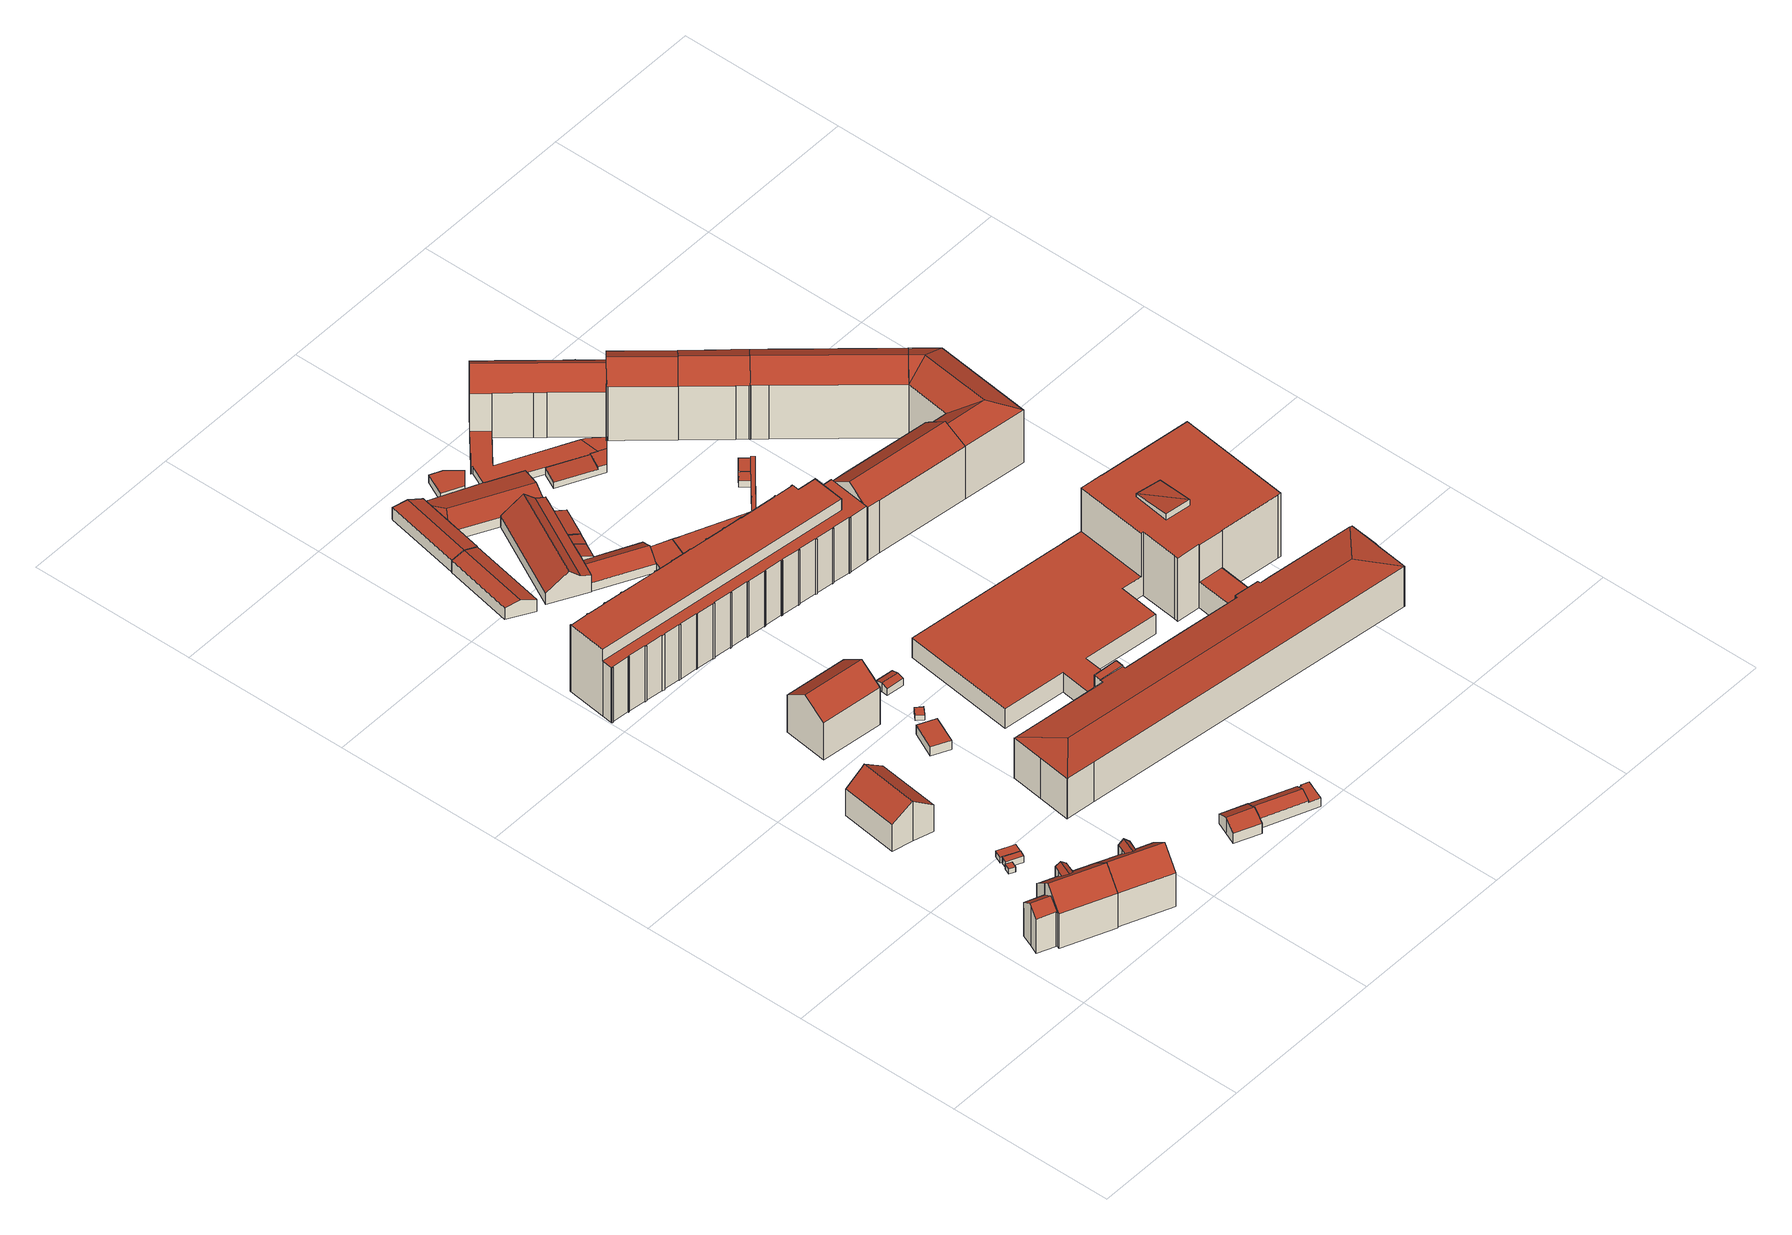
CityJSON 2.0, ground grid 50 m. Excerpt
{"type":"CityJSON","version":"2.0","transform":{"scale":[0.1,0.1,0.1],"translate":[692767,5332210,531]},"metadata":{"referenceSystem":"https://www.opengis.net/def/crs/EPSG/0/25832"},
"CityObjects":{
"building1":{"type":"Building","attributes":{"Gemeindeschluessel":"09162000","HoeheDach":"550.000","HoeheGrund":"532.720","Methode":"2000","NiedrigsteTraufeDesGebaeudes":"544.392","Geometrietyp2DReferenz":"3000","function":"31001_9998","roofType":"3100","measuredHeight":17.28,"storeysAboveGround":4},"geometry":[{"type":"MultiSurface","lod":"2","boundaries":[[[0,1,2,3]],[[4,5,6,7]],[[4,8,9,10,5]],[[11,12,13,14]],[[15,16,17,18,19,20]],[[14,13,1,0]],[[21,22,6,5,10]],[[23,24,25]],[[11,26,27,28,12]],[[22,21,12,28,17,16]],[[29,20,19,30]],[[31,32,22,16,15]],[[33,23,9,8]],[[34,30,19,18,35]],[[36,37,38,3,2]],[[21,10,9,23,25,39,40,2,1,13,12]],[[4,7,32,31,29,30,34,26,11,14,0,3,38,41,33,8]],[[7,6,22,32]],[[31,15,20,29]],[[41,38,37,42,43]],[[28,27,35,18,17]],[[43,42,39,25,24]],[[43,24,23,33,41]],[[42,37,36,40,39]],[[34,35,27,26]],[[40,36,2]]],"semantics":{"surfaces":[{"type":"WallSurface"},{"type":"RoofSurface"},{"type":"GroundSurface"}],"values":[0,0,0,0,1,0,1,0,0,0,0,0,0,0,0,1,2,0,0,0,1,1,0,1,0,0]}}]},
"building2":{"type":"Building","attributes":{"Gemeindeschluessel":"09162000","HoeheDach":"534.540","HoeheGrund":"532.710","Methode":"3100","NiedrigsteTraufeDesGebaeudes":"534.540","Geometrietyp2DReferenz":"3000","function":"31001_2000","roofType":"1000","measuredHeight":1.83},"geometry":[{"type":"MultiSurface","lod":"2","boundaries":[[[44,45,46,47]],[[48,49,46,45]],[[50,49,48,51]],[[49,50,47,46]],[[50,51,44,47]],[[51,48,45,44]]],"semantics":{"surfaces":[{"type":"GroundSurface"},{"type":"WallSurface"},{"type":"RoofSurface"}],"values":[0,1,2,1,1,1]}}]},
"building3":{"type":"Building","attributes":{"Gemeindeschluessel":"09162000","HoeheDach":"550.000","HoeheGrund":"532.990","Methode":"2000","NiedrigsteTraufeDesGebaeudes":"544.560","Geometrietyp2DReferenz":"3000","function":"31001_9998","roofType":"3100","measuredHeight":17.01,"storeysAboveGround":4},"geometry":[{"type":"MultiSurface","lod":"2","boundaries":[[[52,5,53,54,55]],[[56,9,57,58]],[[59,60,61,62,63]],[[64,54,53,65]],[[66,67,68,69]],[[58,57,70,61,60]],[[65,53,5,71]],[[72,70,57]],[[63,73,67,66,59]],[[56,71,5,52,9]],[[63,62,74,75,73]],[[56,58,60,59,66,69,76,64,65,71]],[[52,55,68,67,75,74,72,57,9]],[[67,73,75]],[[54,64,76,69,68,55]],[[62,61,70,72,74]]],"semantics":{"surfaces":[{"type":"RoofSurface"},{"type":"WallSurface"},{"type":"GroundSurface"}],"values":[0,1,1,1,1,1,1,1,1,1,0,2,0,1,1,0]}}]},
"building4":{"type":"Building","attributes":{"Gemeindeschluessel":"09162000","HoeheDach":"534.726","HoeheGrund":"532.530","Methode":"3100","NiedrigsteTraufeDesGebaeudes":"534.726","Geometrietyp2DReferenz":"3000","function":"31001_2000","roofType":"1000","measuredHeight":2.2},"geometry":[{"type":"MultiSurface","lod":"2","boundaries":[[[77,78,79,80]],[[79,81,82,80]],[[83,77,80,82]],[[77,83,84,78]],[[78,84,81,79]],[[84,83,82,81]]],"semantics":{"surfaces":[{"type":"WallSurface"},{"type":"GroundSurface"},{"type":"RoofSurface"}],"values":[0,1,0,2,0,0]}}]},
"building5":{"type":"Building","attributes":{"Gemeindeschluessel":"09162000","HoeheDach":"546.610","HoeheGrund":"532.910","Methode":"2000","NiedrigsteTraufeDesGebaeudes":"541.977","Geometrietyp2DReferenz":"3000","function":"31001_1000","roofType":"3100","measuredHeight":13.7,"storeysAboveGround":3},"geometry":[{"type":"MultiSurface","lod":"2","boundaries":[[[85,86,87,88]],[[89,90,91,92]],[[93,91,90,86]],[[88,87,94,95]],[[86,85,96,93]],[[93,96,92,91]],[[96,85,88,95,97,89,92]],[[89,97,98,90]],[[95,94,98,97]],[[86,90,98,94,87]]],"semantics":{"surfaces":[{"type":"WallSurface"},{"type":"RoofSurface"},{"type":"GroundSurface"}],"values":[0,0,1,0,0,0,2,0,0,1]}}]},
"building6":{"type":"Building","attributes":{"Gemeindeschluessel":"09162000","HoeheDach":"534.620","HoeheGrund":"532.560","Methode":"1000","NiedrigsteTraufeDesGebaeudes":"534.620","Geometrietyp2DReferenz":"3000","function":"31001_2000","roofType":"1000","measuredHeight":2.06},"geometry":[{"type":"MultiSurface","lod":"2","boundaries":[[[99,100,101,102]],[[100,103,104,101]],[[105,104,103,106]],[[106,103,100,99]],[[102,101,104,105]],[[102,105,106,99]]],"semantics":{"surfaces":[{"type":"WallSurface"},{"type":"RoofSurface"},{"type":"GroundSurface"}],"values":[0,1,0,0,0,2]}}]},
"building7":{"type":"Building","attributes":{"Gemeindeschluessel":"09162000","HoeheDach":"550.280","HoeheGrund":"532.640","Methode":"2000","NiedrigsteTraufeDesGebaeudes":"544.925","Geometrietyp2DReferenz":"3000","function":"31001_1000","roofType":"3100","measuredHeight":17.64,"storeysAboveGround":4},"geometry":[{"type":"MultiSurface","lod":"2","boundaries":[[[107,108,109,110,111]],[[112,113,114,115,116]],[[112,116,117,118]],[[118,117,119,120]],[[115,110,109,121,116]],[[117,116,121,122,119]],[[111,110,123,124]],[[121,109,108,125,122]],[[123,110,115,114]],[[112,118,120,126,107,111,124,127,113]],[[126,120,119,122,125]],[[126,125,108,107]],[[123,114,113,127,124]]],"semantics":{"surfaces":[{"type":"WallSurface"},{"type":"RoofSurface"},{"type":"GroundSurface"}],"values":[0,0,0,0,0,1,0,1,1,2,0,0,0]}}]},
"building8":{"type":"Building","attributes":{"Gemeindeschluessel":"09162000","HoeheDach":"535.650","HoeheGrund":"532.550","Methode":"9999","NiedrigsteTraufeDesGebaeudes":"535.650","Geometrietyp2DReferenz":"3000","function":"31001_2000","roofType":"1000","measuredHeight":3.1,"storeysAboveGround":1},"geometry":[{"type":"MultiSurface","lod":"2","boundaries":[[[128,129,130,131]],[[130,129,132,133]],[[134,135,128,131]],[[135,132,129,128]],[[131,130,133,134]],[[134,133,132,135]]],"semantics":{"surfaces":[{"type":"WallSurface"},{"type":"RoofSurface"},{"type":"GroundSurface"}],"values":[0,1,2,0,0,0]}}]},
"building9":{"type":"Building","attributes":{"Gemeindeschluessel":"09162000","HoeheDach":"537.793","HoeheGrund":"532.170","Methode":"2000","NiedrigsteTraufeDesGebaeudes":"535.604","Geometrietyp2DReferenz":"3000","function":"31001_9998","roofType":"3100","measuredHeight":5.62,"storeysAboveGround":1},"geometry":[{"type":"MultiSurface","lod":"2","boundaries":[[[136,137,138,139]],[[139,138,140,141]],[[141,140,142,143]],[[143,144,145,146,147,136,139,141]],[[143,142,148,144]],[[144,148,149,145]],[[145,149,150,146]],[[147,151,137,136]],[[146,150,151,147]],[[148,142,140,138,137]],[[150,149,148,137,151]]],"semantics":{"surfaces":[{"type":"WallSurface"},{"type":"GroundSurface"},{"type":"RoofSurface"}],"values":[0,0,0,1,0,0,0,0,0,2,2]}}]},
"building10":{"type":"Building","attributes":{"Gemeindeschluessel":"09162000","HoeheDach":"537.553","HoeheGrund":"532.170","Methode":"1000","NiedrigsteTraufeDesGebaeudes":"536.324","Geometrietyp2DReferenz":"3000","function":"31001_2000","roofType":"3100","measuredHeight":5.38},"geometry":[{"type":"MultiSurface","lod":"2","boundaries":[[[152,153,154,155,156]],[[157,155,154,158]],[[158,154,153,159]],[[160,159,153,152]],[[152,156,161,160]],[[156,155,157,161]],[[161,157,158,159,160]]],"semantics":{"surfaces":[{"type":"WallSurface"},{"type":"RoofSurface"},{"type":"GroundSurface"}],"values":[0,1,1,0,2,0,0]}}]},
"building11":{"type":"Building","attributes":{"Gemeindeschluessel":"09162000","HoeheDach":"534.420","HoeheGrund":"532.697","Methode":"2000","NiedrigsteTraufeDesGebaeudes":"534.420","Geometrietyp2DReferenz":"3000","function":"31001_2523","roofType":"1000","measuredHeight":1.72,"storeysAboveGround":1},"geometry":[{"type":"MultiSurface","lod":"2","boundaries":[[[162,163,164,165]],[[166,167,168,169]],[[169,168,163,162]],[[165,164,167,166]],[[162,165,166,169]],[[168,167,164,163]]],"semantics":{"surfaces":[{"type":"WallSurface"},{"type":"GroundSurface"},{"type":"RoofSurface"}],"values":[0,0,0,0,1,2]}}]},
"building12":{"type":"Building","attributes":{"Gemeindeschluessel":"09162000","HoeheDach":"537.187","HoeheGrund":"531.960","Methode":"2000","NiedrigsteTraufeDesGebaeudes":"535.091","Geometrietyp2DReferenz":"3000","function":"31001_9998","roofType":"3100","measuredHeight":5.23},"geometry":[{"type":"MultiSurface","lod":"2","boundaries":[[[170,171,142,172,173]],[[174,175,176,177,178,179,180]],[[181,182,172,142]],[[181,142,183,184]],[[174,185,171,170,175]],[[186,173,172,182]],[[171,185,183,142]],[[187,180,179,188]],[[187,184,183,185,174,180]],[[177,189,190,178]],[[186,191,176,175,170,173]],[[188,179,178,190]],[[189,191,186,182,181,184,187,188,190]],[[189,177,176,191]]],"semantics":{"surfaces":[{"type":"RoofSurface"},{"type":"WallSurface"},{"type":"GroundSurface"}],"values":[0,0,1,1,1,1,0,1,1,1,1,1,2,1]}}]},
"building13":{"type":"Building","attributes":{"Gemeindeschluessel":"09162000","HoeheDach":"535.603","HoeheGrund":"532.730","Methode":"1000","NiedrigsteTraufeDesGebaeudes":"534.985","Geometrietyp2DReferenz":"3000","function":"31001_2000","roofType":"3100","measuredHeight":2.87},"geometry":[{"type":"MultiSurface","lod":"2","boundaries":[[[192,193,194,195]],[[196,197,198,199]],[[195,196,199,200,201,192]],[[200,202,203,201]],[[201,203,193,192]],[[194,193,203,202]],[[199,198,202,200]],[[197,194,202,198]],[[195,194,197,196]]],"semantics":{"surfaces":[{"type":"WallSurface"},{"type":"GroundSurface"},{"type":"RoofSurface"}],"values":[0,0,1,0,0,2,0,2,0]}}]},
"building14":{"type":"Building","attributes":{"Gemeindeschluessel":"09162000","HoeheDach":"555.438","HoeheGrund":"532.390","Methode":"2000","NiedrigsteTraufeDesGebaeudes":"551.510","Geometrietyp2DReferenz":"3000","function":"31001_9998","roofType":"1000","measuredHeight":23.05,"storeysAboveGround":6},"geometry":[{"type":"MultiSurface","lod":"2","boundaries":[[[204,205,206,207]],[[208,209,210,211]],[[212,213,214,215,216,217]],[[218,219,220,221]],[[222,223,214,213]],[[224,225,226,227]],[[228,229,230,231]],[[232,233,234,235]],[[236,237,238,239]],[[240,241,229,228]],[[242,243,244,245]],[[246,247,248,249]],[[207,206,250,251]],[[252,253,254,255]],[[256,257,258,259]],[[260,261,237,236]],[[262,263,264,265]],[[266,267,268,269]],[[270,271,272,273]],[[274,275,276,277]],[[278,279,280,281]],[[282,283,263,262]],[[284,285,286,287]],[[288,289,290,291]],[[292,293,294,295]],[[296,297,298,299]],[[300,301,302,303]],[[304,305,306,307]],[[308,309,310,311]],[[312,313,314,315]],[[231,230,316,317]],[[318,319,209,208]],[[217,216,320,321,220,219,226,225,322,323,302,301,324,210,209,319,325,248,247,326,327,328,329,290,289,306,305,330,331,258,257,332,333,334,335,280,279,244,243,238,237,261,316,230,229,241,336,337,338,339,340,268,267,341,342,343,344,345,314,313,346,298,297,234,233]],[[216,215,347,320]],[[348,334,333,349]],[[350,326,247,246]],[[320,347,351,321]],[[217,233,232,212]],[[303,302,323,352]],[[353,354,355,356]],[[307,306,289,288]],[[299,298,346,357]],[[358,359,360,361]],[[362,363,253,252]],[[364,365,366,367]],[[281,280,335,368]],[[369,370,371,372]],[[373,338,337,374]],[[375,331,330,376]],[[377,341,267,266]],[[378,344,343,379]],[[347,215,214,223,380,310,309,381,382,383,276,275,384,355,354,385,360,359,254,253,363,286,285,386,264,263,283,387,366,365,388,389,390,391,392,393,394,395,396,397,250,206,205,272,271,398,399,371,370,294,293,351]],[[295,294,370,369]],[[211,210,324,400]],[[401,392,391,402]],[[245,244,279,278]],[[315,314,345,403]],[[404,329,328,405]],[[349,333,332,406]],[[407,395,394,408]],[[409,321,351,293,292]],[[367,366,387,410]],[[411,325,319,318]],[[412,397,396,413]],[[311,310,380,414]],[[415,322,225,224]],[[357,346,313,312]],[[368,335,334,348]],[[402,391,390,416]],[[413,396,395,407]],[[287,286,363,362]],[[291,290,329,404]],[[376,330,305,304]],[[417,339,338,373]],[[418,398,271,270]],[[408,394,393,419]],[[227,226,219,218]],[[420,327,326,350]],[[251,250,397,412]],[[421,342,341,377]],[[422,383,382,423]],[[259,258,331,375]],[[416,390,389,424]],[[425,388,365,364]],[[403,345,344,378]],[[426,399,398,418]],[[249,248,325,411]],[[423,382,381,427]],[[352,323,322,415]],[[361,360,385,428]],[[429,336,241,240]],[[430,384,275,274]],[[239,238,243,242]],[[317,316,261,260]],[[269,268,340,431]],[[414,380,223,222]],[[406,332,257,256]],[[427,381,309,308]],[[374,337,336,429]],[[221,220,321,409]],[[356,355,384,430]],[[273,272,205,204]],[[232,235,296,299,357,312,315,403,378,379,421,377,266,269,431,417,373,374,429,240,228,231,317,260,236,239,242,245,278,281,368,348,349,406,256,259,375,376,304,307,288,291,404,405,420,350,246,249,411,318,208,211,400,300,303,352,415,224,227,218,221,409,292,295,369,372,426,418,270,273,204,207,251,412,413,407,408,419,401,402,416,424,425,364,367,410,282,262,265,432,284,287,362,252,255,358,361,428,353,356,430,274,277,422,423,427,308,311,414,222,213,212]],[[419,393,392,401]],[[410,387,283,282]],[[265,264,386,432]],[[428,385,354,353]],[[431,340,339,417]],[[277,276,383,422]],[[372,371,399,426]],[[379,343,342,421]],[[432,386,285,284]],[[405,328,327,420]],[[400,324,301,300]],[[424,389,388,425]],[[235,234,297,296]],[[255,254,359,358]]],"semantics":{"surfaces":[{"type":"WallSurface"},{"type":"RoofSurface"},{"type":"GroundSurface"}],"values":[0,0,0,0,0,0,0,0,0,0,0,0,0,0,0,0,0,0,0,0,0,0,0,0,0,0,0,0,0,0,0,0,1,0,0,0,0,0,0,0,0,0,0,0,0,0,0,0,0,0,0,1,0,0,0,0,0,0,0,0,0,0,0,0,0,0,0,0,0,0,0,0,0,0,0,0,0,0,0,0,0,0,0,0,0,0,0,0,0,0,0,0,0,0,0,0,0,0,0,0,0,0,2,0,0,0,0,0,0,0,0,0,0,0,0,0,0]}}]},
"building15":{"type":"Building","attributes":{"Gemeindeschluessel":"09162000","HoeheDach":"537.564","HoeheGrund":"532.330","Methode":"1000","NiedrigsteTraufeDesGebaeudes":"536.394","Geometrietyp2DReferenz":"3000","function":"31001_2000","roofType":"3100","measuredHeight":5.23},"geometry":[{"type":"MultiSurface","lod":"2","boundaries":[[[433,434,435,436,437]],[[438,439,154,440,441]],[[441,440,442,443]],[[444,445,446,447]],[[439,446,445,436,435,154]],[[447,446,439,438]],[[154,435,434,442,440]],[[437,436,445,444]],[[443,442,434,433]],[[433,437,444,447,438,441,443]]],"semantics":{"surfaces":[{"type":"WallSurface"},{"type":"RoofSurface"},{"type":"GroundSurface"}],"values":[0,0,0,0,1,0,1,0,0,2]}}]},
"building16":{"type":"Building","attributes":{"Gemeindeschluessel":"09162000","HoeheDach":"541.090","HoeheGrund":"531.920","Methode":"2000","NiedrigsteTraufeDesGebaeudes":"534.009","Geometrietyp2DReferenz":"3000","function":"31001_2000","roofType":"3100","measuredHeight":9.17,"storeysAboveGround":2},"geometry":[{"type":"MultiSurface","lod":"2","boundaries":[[[448,449,450,451]],[[452,453,454,455]],[[453,452,456,457,458]],[[459,460,461,462]],[[463,464,457,456,465,466,467,468,469,459,462,470]],[[471,472,452,455]],[[456,452,472,465]],[[463,451,450,464]],[[457,464,450,449,473,458]],[[453,458,473,474,475,461,460,476,477,454]],[[468,477,476,469]],[[467,455,454,477,468]],[[469,476,460,459]],[[465,472,471,466]],[[462,461,475,470]],[[463,470,475,474,448,451]],[[474,473,449,448]],[[466,471,455,467]]],"semantics":{"surfaces":[{"type":"RoofSurface"},{"type":"WallSurface"},{"type":"GroundSurface"}],"values":[0,1,1,1,2,0,1,1,1,0,1,1,1,1,1,1,0,1]}}]},
"building17":{"type":"Building","attributes":{"Gemeindeschluessel":"09162000","HoeheDach":"536.565","HoeheGrund":"531.990","Methode":"2000","NiedrigsteTraufeDesGebaeudes":"535.315","Geometrietyp2DReferenz":"3000","function":"31001_2000","roofType":"2100","measuredHeight":4.58},"geometry":[{"type":"MultiSurface","lod":"2","boundaries":[[[478,479,480,481]],[[482,481,480,483]],[[484,485,482,483]],[[483,480,479,484]],[[478,485,484,479]],[[485,478,481,482]]],"semantics":{"surfaces":[{"type":"RoofSurface"},{"type":"WallSurface"},{"type":"GroundSurface"}],"values":[0,1,2,1,1,1]}}]},
"building18":{"type":"Building","attributes":{"Gemeindeschluessel":"09162000","HoeheDach":"537.556","HoeheGrund":"531.980","Methode":"1000","NiedrigsteTraufeDesGebaeudes":"534.965","Geometrietyp2DReferenz":"3000","function":"31001_2000","roofType":"3100","measuredHeight":5.58},"geometry":[{"type":"MultiSurface","lod":"2","boundaries":[[[486,487,488,489]],[[490,491,492,487,486]],[[493,494,495,488,487,492]],[[484,496,489,488,495]],[[491,490,496,484,483,497]],[[490,486,489,496]],[[492,491,497,493]],[[493,497,483,494]],[[484,495,494,483]]],"semantics":{"surfaces":[{"type":"RoofSurface"},{"type":"WallSurface"},{"type":"GroundSurface"}],"values":[0,1,0,1,2,1,1,1,1]}}]},
"building19":{"type":"Building","attributes":{"Gemeindeschluessel":"09162000","HoeheDach":"536.447","HoeheGrund":"531.950","Methode":"2000","NiedrigsteTraufeDesGebaeudes":"535.372","Geometrietyp2DReferenz":"3000","function":"51009_1610","roofType":"2100","measuredHeight":4.5},"geometry":[{"type":"MultiSurface","lod":"2","boundaries":[[[485,498,499,500]],[[501,502,503,504]],[[485,500,501,504]],[[500,499,502,501]],[[504,503,498,485]],[[503,502,499,498]]],"semantics":{"surfaces":[{"type":"WallSurface"},{"type":"GroundSurface"},{"type":"RoofSurface"}],"values":[0,0,1,0,0,2]}}]},
"building20":{"type":"Building","attributes":{"Gemeindeschluessel":"09162000","HoeheDach":"536.560","HoeheGrund":"531.940","Methode":"2000","NiedrigsteTraufeDesGebaeudes":"535.562","Geometrietyp2DReferenz":"3000","function":"31001_2000","roofType":"2100","measuredHeight":4.62},"geometry":[{"type":"MultiSurface","lod":"2","boundaries":[[[505,506,507,469]],[[468,508,509,510]],[[469,468,510,505]],[[469,507,508,468]],[[506,509,508,507]],[[510,509,506,505]]],"semantics":{"surfaces":[{"type":"WallSurface"},{"type":"GroundSurface"},{"type":"RoofSurface"}],"values":[0,0,1,0,2,0]}}]},
"building21":{"type":"Building","attributes":{"Gemeindeschluessel":"09162000","HoeheDach":"535.633","HoeheGrund":"532.000","Methode":"1000","NiedrigsteTraufeDesGebaeudes":"535.633","Geometrietyp2DReferenz":"3000","function":"31001_2000","roofType":"1000","measuredHeight":3.63},"geometry":[{"type":"MultiSurface","lod":"2","boundaries":[[[490,511,512,491]],[[513,514,515,516]],[[513,516,517,518]],[[517,516,515,512,511,519,520]],[[514,491,512,515]],[[521,520,519,522]],[[490,522,519,511]],[[521,518,517,520]],[[513,518,521,522,490,491,514]]],"semantics":{"surfaces":[{"type":"WallSurface"},{"type":"RoofSurface"},{"type":"GroundSurface"}],"values":[0,0,0,1,0,0,0,0,2]}}]},
"building22":{"type":"Building","attributes":{"Gemeindeschluessel":"09162000","HoeheDach":"537.130","HoeheGrund":"531.930","Methode":"1000","NiedrigsteTraufeDesGebaeudes":"534.984","Geometrietyp2DReferenz":"3000","function":"31001_2000","roofType":"3300","measuredHeight":5.2},"geometry":[{"type":"MultiSurface","lod":"2","boundaries":[[[523,524,525,464]],[[526,527,528,529]],[[523,530,531,532,533,524]],[[534,535,536,537]],[[528,527,536,535,538,539,540,541,532,531]],[[542,543,540,539]],[[457,464,525,543,542,544,534,537,526,529]],[[542,539,538,544]],[[530,457,529,528,531]],[[544,538,535,534]],[[537,536,527,526]],[[457,530,523,464]],[[543,525,524,533,541,540]],[[532,541,533]]],"semantics":{"surfaces":[{"type":"WallSurface"},{"type":"RoofSurface"},{"type":"GroundSurface"}],"values":[0,0,1,0,1,0,2,0,0,0,0,0,0,1]}}]},
"building23":{"type":"Building","attributes":{"Gemeindeschluessel":"09162000","HoeheDach":"535.014","HoeheGrund":"532.280","Methode":"1000","NiedrigsteTraufeDesGebaeudes":"535.014","Geometrietyp2DReferenz":"3000","function":"31001_2000","roofType":"1000","measuredHeight":2.73},"geometry":[{"type":"MultiSurface","lod":"2","boundaries":[[[545,546,547,548]],[[548,549,550,551,545]],[[551,552,546,545]],[[549,553,554,550]],[[550,554,552,551]],[[548,547,553,549]],[[546,552,554,553,547]]],"semantics":{"surfaces":[{"type":"WallSurface"},{"type":"GroundSurface"},{"type":"RoofSurface"}],"values":[0,1,0,0,0,0,2]}}]},
"building24":{"type":"Building","attributes":{"Gemeindeschluessel":"09162000","HoeheDach":"535.638","HoeheGrund":"531.980","Methode":"1000","NiedrigsteTraufeDesGebaeudes":"535.638","Geometrietyp2DReferenz":"3000","function":"31001_2000","roofType":"1000","measuredHeight":3.66},"geometry":[{"type":"MultiSurface","lod":"2","boundaries":[[[514,515,555,556]],[[557,558,559,560,561,555,515,516]],[[562,561,560,563]],[[513,516,515,514]],[[564,565,513,514,556,562,563,566]],[[563,560,559,566]],[[564,566,559,558]],[[565,564,558,557]],[[513,565,557,516]],[[556,555,561,562]]],"semantics":{"surfaces":[{"type":"WallSurface"},{"type":"RoofSurface"},{"type":"GroundSurface"}],"values":[0,1,0,0,2,0,0,0,0,0]}}]},
"building25":{"type":"Building","attributes":{"Gemeindeschluessel":"09162000","HoeheDach":"534.936","HoeheGrund":"532.310","Methode":"1000","NiedrigsteTraufeDesGebaeudes":"534.936","Geometrietyp2DReferenz":"3000","function":"31001_2000","roofType":"1000","measuredHeight":2.63},"geometry":[{"type":"MultiSurface","lod":"2","boundaries":[[[567,568,569,570]],[[571,572,573,574,567,570]],[[575,576,569,568,577,578]],[[574,577,568,567]],[[572,575,578,573]],[[575,572,571,576]],[[570,569,576,571]],[[573,578,577,574]]],"semantics":{"surfaces":[{"type":"WallSurface"},{"type":"GroundSurface"},{"type":"RoofSurface"}],"values":[0,1,2,0,0,0,0,0]}}]},
"building26":{"type":"Building","attributes":{"name":"Asam-Gymnasium","Gemeindeschluessel":"09162000","HoeheDach":"555.970","HoeheGrund":"532.050","Methode":"2000","NiedrigsteTraufeDesGebaeudes":"538.770","Geometrietyp2DReferenz":"3000","function":"31001_3020","roofType":"3200","measuredHeight":23.92,"storeysAboveGround":5},"geometry":[{"type":"MultiSurface","lod":"2","boundaries":[[[579,580,581,582,583,584]],[[581,580,585,586]],[[587,588,589,590]],[[591,592,593,594]],[[595,596,597,598,599,600,601,602]],[[603,604,605,606,607,608,609,610,611,612,613,614,615,616,617,618,619]],[[620,610,609,621]],[[622,623,624,625]],[[626,627,604,603,628,629,630]],[[628,603,619,631]],[[604,627,632,605]],[[633,634,635,636,637,638,639,640,641,642,643,644,585,580,579]],[[645,639,638,646]],[[647,648,649,650]],[[591,646,638,637,651,652,653,654,655,592]],[[656,593,592,655,589,588,597,596,595,602,657,658,659,660,661,662],[622,625,663,664]],[[665,616,615,666]],[[667,607,606,668]],[[669,657,602,601]],[[670,671,672,673]],[[673,672,674,675]],[[643,642,676,677,678,679,680]],[[650,649,681,682]],[[625,624,683,663]],[[621,609,608,684]],[[631,619,618,685]],[[683,624,623]],[[686,687,688,689,690,691]],[[683,623,692]],[[613,658,657,669,693,694,614]],[[695,661,660,696]],[[678,697,668,606,605,632,679]],[[682,681,584,583]],[[590,589,655,654]],[[684,608,607,667]],[[651,637,636,698]],[[635,671,670,699,698,636]],[[641,640,700,701,676,642]],[[612,659,658,613]],[[664,692,623,622]],[[598,597,588,587]],[[673,675,702,703,687,686,691,704,647,650,682,583,582,581,586,705,630,629,628,631,685,706,665,666,694,693,669,601,600,599,598,587,590,654,653,652,651,698,699,670],[707,695,696,708,709,620,621,684,667,668,697,678,677,676,701,700,710,711,712]],[[685,618,617,706]],[[703,713,688,687]],[[666,615,614,694]],[[706,617,616,665]],[[633,579,584,681,649,648]],[[691,690,714,704]],[[646,591,594,645]],[[675,674,715,702]],[[702,715,713,703]],[[713,715,674,672,671,635,634]],[[709,708,696,660,659,612,611,610,620]],[[585,644,716,626,630,705,586]],[[680,679,632,627,626,716]],[[704,714,648,647]],[[640,639,645,594,593,656,712,711,710,700]],[[663,683,692,664]],[[643,680,716,644]],[[712,656,662,707]],[[707,662,661,695]],[[714,690,689,688,713,634,633,648]]],"semantics":{"surfaces":[{"type":"WallSurface"},{"type":"RoofSurface"},{"type":"GroundSurface"}],"values":[0,0,0,0,0,1,0,0,0,0,0,1,0,0,0,1,0,0,0,0,0,0,0,0,0,0,1,0,1,0,0,0,0,0,0,0,0,0,0,0,0,2,0,0,0,0,1,0,1,0,0,1,0,0,1,0,0,0,0,0,0,1]}}]},
"building27":{"type":"Building","attributes":{"Gemeindeschluessel":"09162000","HoeheDach":"534.402","HoeheGrund":"531.970","Methode":"2000","NiedrigsteTraufeDesGebaeudes":"534.402","Geometrietyp2DReferenz":"3000","function":"31001_2000","roofType":"1000","measuredHeight":2.43},"geometry":[{"type":"MultiSurface","lod":"2","boundaries":[[[717,718,719,720,721,722,723,724,725,726,727,728,729,730,731,732]],[[733,734,735,736,737,738,739,740,741,742,743,744,745,746,747,748]],[[733,718,717,734]],[[720,747,746,721]],[[723,744,743,724]],[[729,738,737,730]],[[722,745,744,723]],[[727,740,739,728]],[[732,735,734,717]],[[724,743,742,725]],[[731,736,735,732]],[[726,741,740,727]],[[725,742,741,726]],[[721,746,745,722]],[[718,733,748,719]],[[730,737,736,731]],[[728,739,738,729]],[[719,748,747,720]]],"semantics":{"surfaces":[{"type":"GroundSurface"},{"type":"RoofSurface"},{"type":"WallSurface"}],"values":[0,1,2,2,2,2,2,2,2,2,2,2,2,2,2,2,2,2]}}]},
"building28":{"type":"Building","attributes":{"Gemeindeschluessel":"09162000","HoeheDach":"534.694","HoeheGrund":"531.930","Methode":"2000","NiedrigsteTraufeDesGebaeudes":"533.909","Geometrietyp2DReferenz":"3000","function":"31001_2000","roofType":"1000","measuredHeight":2.76},"geometry":[{"type":"MultiSurface","lod":"2","boundaries":[[[741,749,750,751]],[[749,752,753,754,755,750]],[[756,757,741,751,758,759]],[[752,757,756,760,753]],[[741,757,752,749]],[[750,755,758,751]],[[760,761,754,753]],[[754,761,759,758,755]],[[756,759,761,760]]],"semantics":{"surfaces":[{"type":"RoofSurface"},{"type":"WallSurface"},{"type":"GroundSurface"}],"values":[0,1,1,2,1,1,1,0,1]}}]},
"building29":{"type":"Building","attributes":{"Gemeindeschluessel":"09162000","HoeheDach":"534.357","HoeheGrund":"532.078","Methode":"1000","NiedrigsteTraufeDesGebaeudes":"534.357","Geometrietyp2DReferenz":"3000","function":"51009_1610","roofType":"1000","measuredHeight":2.28},"geometry":[{"type":"MultiSurface","lod":"2","boundaries":[[[762,763,742,764]],[[763,765,766,744,743,742]],[[767,765,763,762]],[[768,744,766,769]],[[769,766,765,767]],[[770,743,744,768]],[[764,742,743,770]],[[764,770,768,769,767,762]]],"semantics":{"surfaces":[{"type":"WallSurface"},{"type":"RoofSurface"},{"type":"GroundSurface"}],"values":[0,1,0,0,0,0,0,2]}}]},
"building30":{"type":"Building","attributes":{"Gemeindeschluessel":"09162000","HoeheDach":"535.021","HoeheGrund":"532.260","Methode":"1000","NiedrigsteTraufeDesGebaeudes":"535.021","Geometrietyp2DReferenz":"3000","function":"31001_2000","roofType":"1000","measuredHeight":2.76},"geometry":[{"type":"MultiSurface","lod":"2","boundaries":[[[570,771,772,773,774,775,571]],[[570,776,777,771]],[[773,778,779,774]],[[780,781,779,778,782,777,776]],[[772,782,778,773]],[[571,780,776,570]],[[775,781,780,571]],[[771,777,782,772]],[[774,779,781,775]]],"semantics":{"surfaces":[{"type":"GroundSurface"},{"type":"WallSurface"},{"type":"RoofSurface"}],"values":[0,1,1,2,1,1,1,1,1]}}]},
"building31":{"type":"Building","attributes":{"Gemeindeschluessel":"09162000","HoeheDach":"552.210","HoeheGrund":"532.050","Methode":"1000","NiedrigsteTraufeDesGebaeudes":"547.538","Geometrietyp2DReferenz":"3000","function":"31001_1000","roofType":"3100","measuredHeight":20.16,"storeysAboveGround":5},"geometry":[{"type":"MultiSurface","lod":"2","boundaries":[[[783,784,785,786]],[[787,788,789,790]],[[786,785,791,792]],[[793,720,794,795,796]],[[797,798,789,788,799,795,794]],[[800,801,802,803]],[[804,805,806,807]],[[808,809,810,811]],[[811,810,801,800]],[[812,813,784,783]],[[793,796,805,804]],[[807,806,809,808]],[[790,789,798,814]],[[721,797,794,720]],[[787,790,814,721,720,793,804,807,808,811,800,803,815,812,783,786,792,816]],[[814,798,797,721]],[[817,791,785,784,813,818,802,801,810,809,806,805,796,795,799,819]],[[803,802,818,815]],[[817,819,816]],[[817,816,792,791]],[[799,788,787,816,819]],[[815,818,813,812]]],"semantics":{"surfaces":[{"type":"WallSurface"},{"type":"RoofSurface"},{"type":"GroundSurface"}],"values":[0,0,0,0,1,0,0,0,0,0,0,0,0,0,2,0,1,0,0,0,0,0]}}]},
"building32":{"type":"Building","attributes":{"Gemeindeschluessel":"09162000","HoeheDach":"534.420","HoeheGrund":"532.160","Methode":"3100","NiedrigsteTraufeDesGebaeudes":"534.420","Geometrietyp2DReferenz":"3000","function":"31001_2000","roofType":"1000","measuredHeight":2.26},"geometry":[{"type":"MultiSurface","lod":"2","boundaries":[[[820,821,822,823]],[[823,822,824,825]],[[822,821,826,824]],[[821,820,827,826]],[[825,824,826,827]],[[820,823,825,827]]],"semantics":{"surfaces":[{"type":"RoofSurface"},{"type":"WallSurface"},{"type":"GroundSurface"}],"values":[0,1,1,1,2,1]}}]},
"building33":{"type":"Building","attributes":{"Gemeindeschluessel":"09162000","HoeheDach":"555.335","HoeheGrund":"532.610","Methode":"1000","NiedrigsteTraufeDesGebaeudes":"550.843","Geometrietyp2DReferenz":"3000","function":"31001_1000","roofType":"3100","measuredHeight":22.73,"storeysAboveGround":6},"geometry":[{"type":"MultiSurface","lod":"2","boundaries":[[[828,829,830,831]],[[832,833,834,835]],[[835,834,836,837]],[[838,839,829,828]],[[840,831,830,841,842]],[[843,836,834,833,844,842,841]],[[843,841,830,829,839,845]],[[839,838,846,845]],[[847,844,833,832]],[[843,845,846,837,836]],[[846,838,828,831,840,847,832,835,837]],[[840,842,844,847]]],"semantics":{"surfaces":[{"type":"WallSurface"},{"type":"RoofSurface"},{"type":"GroundSurface"}],"values":[0,0,0,0,0,1,1,0,0,0,2,0]}}]},
"building34":{"type":"Building","attributes":{"Gemeindeschluessel":"09162000","HoeheDach":"534.455","HoeheGrund":"532.230","Methode":"1000","NiedrigsteTraufeDesGebaeudes":"534.455","Geometrietyp2DReferenz":"3000","function":"31001_2000","roofType":"1000","measuredHeight":2.23},"geometry":[{"type":"MultiSurface","lod":"2","boundaries":[[[848,849,850,851]],[[852,853,850,849,854]],[[826,852,854,824]],[[824,848,851,855,826]],[[824,854,849,848]],[[851,850,853,855]],[[855,853,852,826]]],"semantics":{"surfaces":[{"type":"WallSurface"},{"type":"RoofSurface"},{"type":"GroundSurface"}],"values":[0,1,0,2,0,0,0]}}]},
"building35":{"type":"Building","attributes":{"Gemeindeschluessel":"09162000","HoeheDach":"554.895","HoeheGrund":"532.170","Methode":"1000","NiedrigsteTraufeDesGebaeudes":"550.719","Geometrietyp2DReferenz":"3000","function":"31001_9998","roofType":"3100","measuredHeight":22.73,"storeysAboveGround":6},"geometry":[{"type":"MultiSurface","lod":"2","boundaries":[[[856,857,858,859]],[[860,857,856,861,862]],[[859,858,863,864]],[[865,866,862,861]],[[867,868,869,865,861,856,859,864,870]],[[866,865,869,871]],[[871,869,868,867,872]],[[871,872,873,860,862,866]],[[873,874,863,858,857,860]],[[867,870,874,873,872]],[[864,863,874,870]]],"semantics":{"surfaces":[{"type":"WallSurface"},{"type":"GroundSurface"},{"type":"RoofSurface"}],"values":[0,0,0,0,1,0,0,2,2,0,0]}}]},
"building36":{"type":"Building","attributes":{"Gemeindeschluessel":"09162000","HoeheDach":"554.954","HoeheGrund":"532.270","Methode":"1000","NiedrigsteTraufeDesGebaeudes":"550.776","Geometrietyp2DReferenz":"3000","function":"31001_9998","roofType":"3100","measuredHeight":22.68,"storeysAboveGround":6},"geometry":[{"type":"MultiSurface","lod":"2","boundaries":[[[875,876,877,878,879,880]],[[881,882,883,884,885,886,887,888]],[[881,889,880,879,882]],[[888,890,889,881]],[[882,879,878,883]],[[883,878,877,884]],[[886,891,892,887]],[[887,892,890,888]],[[884,877,876,885]],[[890,892,891,875,880,889]],[[885,876,875,891,886]]],"semantics":{"surfaces":[{"type":"RoofSurface"},{"type":"GroundSurface"},{"type":"WallSurface"}],"values":[0,1,2,2,2,2,2,2,2,0,2]}}]},
"building37":{"type":"Building","attributes":{"Gemeindeschluessel":"09162000","HoeheDach":"554.954","HoeheGrund":"532.380","Methode":"1000","NiedrigsteTraufeDesGebaeudes":"550.853","Geometrietyp2DReferenz":"3000","function":"31001_9998","roofType":"3100","measuredHeight":22.57,"storeysAboveGround":6},"geometry":[{"type":"MultiSurface","lod":"2","boundaries":[[[893,894,895,896]],[[897,893,896,898,899,900,901,902]],[[902,903,904,897]],[[901,905,903,902]],[[903,905,906,907,875,904]],[[900,906,905,901]],[[907,908,909,895,894,875]],[[898,909,908,899]],[[899,908,907,906,900]],[[896,895,909,898]],[[897,904,875,894,893]]],"semantics":{"surfaces":[{"type":"WallSurface"},{"type":"GroundSurface"},{"type":"RoofSurface"}],"values":[0,1,0,0,2,0,2,0,0,0,0]}}]},
"building38":{"type":"Building","attributes":{"Gemeindeschluessel":"09162000","HoeheDach":"554.810","HoeheGrund":"532.580","Methode":"2000","NiedrigsteTraufeDesGebaeudes":"550.824","Geometrietyp2DReferenz":"3000","function":"31001_9998","roofType":"3100","measuredHeight":22.23,"storeysAboveGround":6},"geometry":[{"type":"MultiSurface","lod":"2","boundaries":[[[910,846,911,912]],[[912,911,913,914]],[[915,916,906]],[[913,917,908,918,914]],[[917,919,920,906,916,908]],[[921,912,914,918,915]],[[922,923,837,924]],[[921,922,924,925]],[[837,846,910,925,924]],[[921,915,906,920,922]],[[915,918,908,916]],[[919,923,922,920]],[[921,925,910,912]],[[911,846,837,923,919,917,913]]],"semantics":{"surfaces":[{"type":"WallSurface"},{"type":"RoofSurface"},{"type":"GroundSurface"}],"values":[0,0,1,0,0,1,0,1,0,1,1,0,1,2]}}]}
},
"vertices":[
[155,279,17],[155,279,136],[206,258,136],[206,258,17],[254,104,17],[254,104,136],[104,168,136],[104,168,17],[302,218,17],[302,218,136],[278,160,190],[134,241,17],[134,241,174],[151,281,136],[151,281,17],[105,178,135],[107,177,134],[120,209,160],[66,231,160],[65,227,156],[53,200,135],[127,224,190],[107,177,145],[235,246,136],[235,246,153],[227,227,153],[132,242,17],[132,242,134],[134,241,134],[53,200,17],[65,227,17],[105,178,17],[107,177,17],[235,246,17],[80,264,17],[80,264,134],[206,258,153],[213,274,153],[213,274,17],[207,221,165],[198,239,153],[241,262,17],[227,268,165],[241,262,153],
[233,454,17],[250,446,17],[242,428,17],[225,436,17],[250,446,35],[242,428,35],[225,436,35],[233,454,35],
[278,161,190],[404,42,136],[423,88,180],[427,98,190],[302,218,20],[369,189,136],[369,189,20],[405,194,20],[376,206,20],[376,206,150],[390,200,166],[405,194,150],[423,88,20],[404,42,20],[398,177,20],[398,177,136],[451,155,136],[451,155,20],[369,189,150],[254,104,20],[363,174,150],[398,177,150],[370,152,166],[391,162,150],[427,98,20],
[292,454,37],[283,436,37],[283,436,15],[292,454,15],[238,457,15],[247,475,15],[247,475,37],[238,457,37],
[159,693,19],[159,693,156],[98,709,110],[98,709,19],[183,873,19],[183,873,156],[245,864,110],[245,864,19],[220,676,110],[121,881,110],[121,881,19],[220,676,19],[173,874,19],[173,874,148],
[292,455,16],[292,455,36],[242,478,36],[242,478,16],[303,479,36],[253,502,36],[253,502,16],[303,479,16],
[445,1162,16],[445,1162,144],[440,1124,171],[440,1124,144],[440,1124,16],[432,1066,16],[446,1064,16],[446,1064,139],[432,1066,144],[432,1066,172],[427,1028,144],[427,1028,16],[239,1053,144],[239,1053,16],[436,1095,193],[248,1120,193],[454,1122,139],[454,1122,16],[257,1187,144],[257,1187,16],[450,1093,16],
[512,913,15],[512,913,46],[476,835,46],[476,835,15],[460,938,46],[423,860,46],[423,860,15],[460,938,15],
[691,120,12],[691,120,68],[706,157,46],[706,157,12],[780,126,46],[780,126,12],[768,99,62],[768,99,12],[764,90,12],[757,71,12],[749,53,12],[675,84,12],[764,90,68],[757,71,57],[749,53,46],[675,84,46],
[155,2197,12],[155,2197,53],[194,2189,66],[234,2180,53],[234,2180,12],[186,1945,53],[149,1966,66],[111,1987,53],[111,1987,12],[186,1945,12],
[494,970,17],[494,970,34],[515,991,34],[515,991,17],[532,975,17],[532,975,34],[511,953,34],[511,953,17],
[886,17,45],[897,45,62],[764,90,56],[757,71,45],[908,73,41],[886,17,41],[918,4,41],[929,31,41],[942,63,41],[921,72,41],[920,68,41],[768,99,10],[764,90,10],[780,126,45],[780,126,10],[908,73,45],[757,71,10],[920,68,10],[921,72,10],[929,31,10],[942,63,10],[918,4,10],
[576,1114,17],[576,1114,40],[573,1094,46],[573,1094,17],[571,1074,17],[571,1074,40],[517,1081,40],[517,1081,17],[519,1101,17],[522,1121,17],[519,1101,46],[522,1121,40],
[132,1679,14],[132,1679,244],[132,1681,244],[132,1681,14],[116,1527,14],[116,1527,205],[112,1528,205],[112,1528,14],[869,1562,14],[794,1571,14],[794,1571,244],[814,1569,244],[814,1569,205],[869,1562,205],[1,1541,14],[1,1541,205],[1,1545,205],[1,1545,14],[758,1576,14],[758,1576,244],[4,1543,14],[4,1543,205],[4,1541,205],[4,1541,14],[566,1470,14],[566,1470,205],[514,1477,205],[514,1477,14],[852,1432,14],[852,1432,205],[798,1439,205],[798,1439,14],[510,1477,14],[510,1477,205],[457,1484,205],[457,1484,14],[566,1468,14],[566,1468,205],[457,1482,14],[457,1482,205],[453,1483,205],[453,1483,14],[176,1519,14],[176,1519,205],[169,1520,205],[169,1520,14],[136,1681,244],[136,1681,14],[477,1634,14],[477,1634,244],[529,1627,244],[529,1627,14],[343,1497,14],[343,1497,205],[339,1498,205],[339,1498,14],[509,1475,14],[509,1475,205],[416,1644,14],[416,1644,244],[420,1643,244],[420,1643,14],[680,1455,14],[680,1455,205],[627,1462,205],[627,1462,14],[80,1688,14],[80,1688,244],[79,1686,244],[79,1686,14],[590,1618,14],[590,1618,244],[700,1604,244],[700,1604,14],[453,1485,14],[453,1485,205],[401,1492,205],[401,1492,14],[416,1642,14],[416,1642,244],[473,1634,14],[473,1634,244],[473,1636,244],[473,1636,14],[283,1507,14],[283,1507,205],[230,1514,205],[230,1514,14],[20,1694,14],[20,1694,244],[20,1695,244],[20,1695,14],[797,1437,14],[797,1437,205],[793,1437,205],[793,1437,14],[60,1537,14],[60,1537,205],[59,1535,205],[59,1535,14],[286,1505,14],[286,1505,205],[283,1505,205],[283,1505,14],[757,1596,14],[757,1596,244],[757,1598,244],[757,1598,14],[741,1447,14],[741,1447,205],[741,1445,205],[741,1445,14],[514,1475,205],[514,1475,14],[117,1529,14],[117,1529,205],[802,1472,205],[5,1576,205],[56,1537,205],[56,1535,205],[113,1530,205],[169,1522,205],[176,1521,205],[226,1515,205],[226,1513,205],[230,1512,205],[287,1507,205],[340,1500,205],[344,1499,205],[397,1492,205],[396,1490,205],[400,1490,205],[570,1467,205],[571,1469,205],[623,1462,205],[623,1460,205],[627,1460,205],[680,1453,205],[684,1452,205],[684,1454,205],[737,1447,205],[736,1445,205],[793,1440,205],[802,1472,244],[396,1490,14],[397,1492,14],[176,1521,14],[5,1576,244],[56,1535,14],[586,1619,14],[586,1619,244],[586,1621,244],[586,1621,14],[793,1440,14],[530,1629,14],[530,1629,244],[534,1628,244],[534,1628,14],[477,1636,14],[477,1636,244],[359,1651,14],[359,1651,244],[363,1651,244],[363,1651,14],[400,1490,14],[23,1695,14],[23,1695,244],[24,1692,244],[24,1692,14],[623,1462,14],[571,1469,14],[340,1500,14],[287,1507,14],[680,1453,14],[737,1447,14],[684,1454,14],[761,1598,244],[704,1603,244],[704,1605,244],[700,1606,244],[591,1620,244],[533,1626,244],[420,1641,244],[363,1649,244],[359,1649,244],[306,1656,244],[307,1658,244],[303,1659,244],[302,1657,244],[193,1671,244],[193,1673,244],[189,1674,244],[189,1672,244],[136,1679,244],[76,1689,244],[76,1687,244],[113,1530,14],[302,1657,14],[303,1659,14],[736,1445,14],[230,1512,14],[226,1513,14],[344,1499,14],[189,1674,14],[193,1673,14],[5,1576,14],[363,1649,14],[169,1522,14],[136,1679,14],[189,1672,14],[761,1598,14],[56,1537,14],[307,1658,14],[623,1460,14],[76,1689,14],[193,1671,14],[226,1515,14],[684,1452,14],[700,1606,14],[704,1605,14],[306,1656,14],[359,1649,14],[76,1687,14],[704,1603,14],[533,1626,14],[570,1467,14],[591,1620,14],[627,1460,14],[420,1641,14],
[204,2433,13],[204,2433,54],[241,2413,66],[275,2395,55],[275,2395,13],[234,2180,13],[234,2180,54],[155,2197,54],[155,2197,13],[203,2430,54],[203,2430,13],[278,2394,13],[278,2394,54],[252,2268,54],[252,2268,13],
[277,1917,101],[416,2183,101],[361,2212,47],[222,1946,46],[465,2150,35],[465,2150,68],[455,2129,68],[455,2129,35],[465,2150,9],[469,2156,9],[469,2156,68],[390,2006,9],[390,2006,68],[368,1963,68],[368,1963,9],[222,1946,9],[361,2212,9],[479,2143,9],[468,2122,9],[455,2129,9],[450,2120,9],[407,2039,9],[329,1889,9],[468,2122,30],[479,2143,30],[444,2169,74],[305,1902,74],[329,1889,68],[407,2039,68],[450,2120,68],
[390,2006,56],[368,1963,56],[404,1945,43],[425,1987,43],[425,1987,10],[404,1945,10],[368,1963,10],[390,2006,10],
[486,1809,40],[505,1847,66],[348,1926,66],[329,1889,40],[486,1809,10],[511,1860,10],[511,1860,57],[524,1885,40],[404,1945,40],[368,1963,40],[329,1889,10],[524,1885,10],
[390,2006,54],[407,2039,54],[407,2039,10],[443,2020,10],[443,2020,44],[426,1987,44],[426,1987,10],
[443,2020,9],[443,2020,46],[407,2039,56],[450,2120,56],[485,2101,46],[485,2101,9],
[486,1809,46],[511,1860,46],[542,1753,10],[575,1833,10],[575,1833,46],[542,1753,46],[518,1766,46],[518,1766,10],[477,1791,46],[476,1789,46],[476,1789,10],[477,1791,10],
[361,2212,42],[252,2268,42],[252,2268,9],[529,2272,9],[529,2272,41],[527,2269,42],[527,2269,9],[469,2156,42],[498,2212,61],[283,2322,61],[258,2295,51],[431,2324,9],[431,2324,40],[530,2275,40],[530,2275,9],[432,2325,40],[399,2339,41],[278,2394,43],[273,2367,51],[399,2339,9],[278,2394,9],[432,2325,9],
[391,2354,13],[391,2354,40],[331,2382,40],[331,2382,13],[363,2448,13],[397,2432,13],[432,2390,13],[432,2390,40],[363,2448,40],[397,2432,40],
[595,1824,46],[595,1824,10],[608,1716,46],[711,1686,46],[712,1688,46],[772,1741,46],[779,1746,46],[779,1746,10],[772,1741,10],[711,1686,10],[608,1716,10],[712,1688,10],
[712,1688,13],[712,1688,39],[772,1741,39],[772,1741,13],[779,1733,13],[796,1713,13],[779,1698,13],[766,1672,13],[796,1713,39],[779,1733,39],[766,1672,39],[779,1698,39],
[508,652,149],[593,641,149],[593,641,10],[508,652,10],[504,653,10],[504,653,148],[797,614,149],[797,614,10],[1537,661,10],[1537,661,229],[1528,662,229],[1528,662,10],[1340,685,101],[1340,685,229],[1265,695,229],[1265,695,101],[1310,1041,229],[1387,1031,229],[1582,1005,229],[1582,1005,10],[1387,1031,10],[1310,1041,10],[1299,1043,10],[1299,1043,229],[816,759,78],[801,645,78],[877,638,78],[891,749,78],[1123,718,78],[1125,728,78],[1140,841,78],[1141,841,78],[1142,841,78],[1202,833,78],[1230,1052,78],[1171,1060,78],[1169,1060,78],[1161,1061,78],[1132,1065,78],[667,1126,78],[622,785,78],[1141,841,10],[1140,841,10],[1295,928,229],[1295,928,239],[1371,914,239],[1371,914,229],[801,644,151],[801,645,151],[816,759,10],[801,645,10],[801,644,10],[622,785,10],[877,638,151],[578,543,162],[1525,419,162],[1620,505,149],[1348,542,149],[1322,545,149],[1323,554,148],[1248,564,148],[1246,555,149],[1059,580,149],[872,604,149],[873,613,148],[798,623,148],[1248,564,101],[1323,554,101],[476,457,10],[476,457,148],[489,555,148],[489,555,10],[1322,545,10],[1323,554,10],[1340,685,10],[1340,687,10],[1340,687,229],[1265,697,229],[1238,1051,229],[1230,1052,229],[1202,833,229],[1209,832,229],[1195,719,229],[1193,706,229],[1357,805,229],[1280,816,229],[1161,1061,10],[1169,1060,10],[1123,718,10],[891,749,10],[1238,1051,10],[1627,504,10],[1627,504,148],[1616,418,148],[1616,418,10],[1614,408,148],[1614,408,10],[872,604,10],[873,613,10],[876,634,10],[876,634,151],[873,613,151],[502,653,148],[502,653,10],[1357,805,250],[1125,728,10],[667,1126,10],[1033,384,10],[1597,310,10],[1597,310,148],[1033,384,148],[567,446,148],[567,446,10],[1280,816,250],[1230,1052,10],[1171,1060,10],[1195,719,10],[1209,832,10],[877,638,10],[1348,542,10],[1620,505,10],[1246,555,10],[1059,580,10],[1605,336,10],[1601,309,10],[478,457,10],[798,623,10],[1132,1065,10],[1193,706,10],[1202,833,10],[1142,841,10],[1248,564,10],[1265,695,10],[1265,697,10],[1601,309,148],[478,457,148],[1605,336,148],[798,623,151],
[456,2391,10],[531,2456,10],[542,2466,10],[552,2475,10],[588,2434,10],[495,2352,10],[709,2245,10],[704,2186,10],[704,2183,10],[575,2248,10],[529,2272,10],[530,2275,10],[431,2324,10],[432,2325,10],[461,2388,10],[457,2390,10],[531,2456,34],[456,2391,34],[457,2390,34],[461,2388,34],[432,2325,34],[431,2324,34],[530,2275,34],[529,2272,34],[575,2248,34],[704,2183,34],[704,2186,34],[709,2245,34],[495,2352,34],[588,2434,34],[552,2475,34],[542,2466,34],
[551,2200,29],[660,2146,29],[684,2193,34],[551,2200,9],[681,2136,9],[681,2136,37],[660,2146,37],[704,2183,9],[575,2248,9],[684,2193,37],[704,2183,37],[724,2173,9],[724,2173,37],
[724,2173,11],[724,2173,34],[704,2183,11],[757,2202,34],[719,2240,34],[757,2202,11],[709,2245,11],[719,2240,11],[704,2186,11],
[779,1746,13],[871,1826,13],[895,1847,13],[932,1879,13],[939,1871,13],[772,1741,40],[779,1746,40],[895,1847,40],[932,1879,40],[779,1733,40],[939,1871,40],[871,1826,40],
[794,2375,10],[794,2375,165],[814,2353,166],[814,2353,10],[776,2218,10],[776,2218,166],[679,2330,166],[679,2330,10],[813,2352,166],[813,2352,10],[640,2551,10],[552,2475,165],[597,2513,212],[640,2551,166],[588,2434,165],[657,2355,166],[820,2256,212],[701,2481,10],[701,2481,166],[744,2432,166],[744,2432,10],[641,2549,10],[641,2549,166],[682,2503,166],[682,2503,10],[683,2503,10],[683,2503,166],[702,2481,166],[702,2481,10],[794,2374,10],[794,2374,166],[657,2355,10],[766,2406,10],[864,2293,10],[864,2293,166],[766,2406,166],[864,2293,167],
[871,1826,34],[895,1847,34],[874,1871,34],[851,1850,34],[874,1871,12],[851,1850,12],[895,1847,12],[871,1826,12],
[855,1432,16],[855,1432,199],[852,1432,199],[852,1432,16],[910,1556,16],[910,1556,199],[1182,1520,198],[1182,1520,16],[1182,1510,206],[1182,1510,16],[894,1427,16],[894,1427,199],[869,1562,16],[861,1497,243],[869,1562,199],[1181,1455,243],[872,1561,199],[1180,1389,199],[1180,1389,16],[872,1561,16],
[912,1903,12],[912,1903,35],[933,1880,35],[933,1880,12],[895,1847,35],[932,1879,35],[874,1871,35],[932,1879,12],
[864,2293,12],[864,2293,197],[865,2292,197],[865,2292,12],[814,2251,239],[776,2218,12],[776,2218,207],[893,2259,197],[893,2259,12],[765,2209,12],[765,2209,197],[882,2073,12],[795,2174,12],[767,2206,12],[980,2158,12],[767,2206,197],[882,2073,197],[931,2116,239],[980,2158,197],
[1049,1981,240],[1098,2023,198],[1096,2025,198],[1068,2058,198],[980,2158,198],[931,2116,240],[882,2073,13],[980,2158,13],[1068,2058,13],[1096,2025,13],[1098,2023,13],[999,1938,13],[998,1940,13],[976,1965,13],[882,2073,198],[976,1965,198],[999,1938,198],[998,1940,198],
[1098,2023,14],[1098,2023,199],[1099,2022,199],[1099,2022,14],[999,1938,14],[1128,1989,14],[1356,1725,14],[1258,1640,14],[1029,1903,14],[1001,1937,14],[1001,1937,199],[999,1938,199],[1029,1903,199],[1258,1640,199],[1307,1683,240],[1356,1725,199],[1128,1989,199],
[1180,1389,198],[1374,1363,16],[1374,1363,198],[1412,1661,16],[1412,1661,198],[1335,1651,238],[1307,1683,238],[1356,1725,16],[1412,1661,199],[1258,1640,16],[1258,1640,198],[1307,1433,238],[1240,1502,198],[1240,1502,16],[1182,1510,198],[1181,1449,238]
]}
